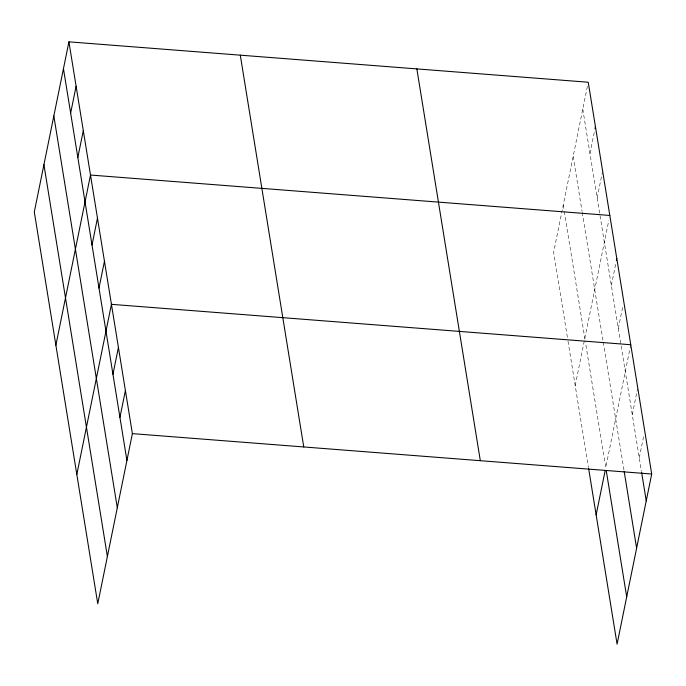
<?xml version="1.0" encoding="UTF-8"?>
<svg xmlns="http://www.w3.org/2000/svg" width="686" height="686" viewBox="0 0 686 686"><rect width="100%" height="100%" fill="white"/><g stroke="black" fill="none" stroke-linecap="round" stroke-linejoin="round"><path stroke-width="0.51" stroke-dasharray="3.43 2.57" d="M587.396 86.367L553.619 252.371L567.665 339.064M589.969 153.493L594.591 130.769M597.154 197.902L602.411 172.075M575.202 385.583L584.403 340.359M584.815 338.301L608.765 220.609M611.329 285.402L615.745 263.707M618.309 328.5L622.939 305.767M630.76 344.732L605.764 467.595L585.501 342.503M632.278 414.687L637.526 388.868M639.258 457.785L643.88 435.061M582.774 109.091L641.47 471.453M573.153 156.374L582.054 211.348M582.225 212.411L603.071 341.088M603.243 342.143L624.02 470.382M563.24 205.088L564.098 210.379M564.269 211.434L585.33 341.457M568.008 341.182L588.477 467.569"/><path stroke-width="1.03" d="M68.917 41.837L34.3 211.974L97.764 603.766L132.381 433.629L68.917 41.837L588.236 82.234L651.7 474.026L617.083 644.163L588.648 468.624M70.641 113.096L76.112 86.239M77.835 157.497L83.298 130.64M55.875 345.187L90.492 175.041L609.811 215.447M92.01 244.996L97.472 218.139M98.99 288.094L104.452 261.237M76.823 474.472L111.432 304.335L630.76 344.732M112.95 374.29L118.421 347.433M119.93 417.388L125.401 390.531M595.011 128.702L595.431 126.636M616.371 260.603L616.791 258.536M596.143 514.877L605.138 470.673M132.381 433.629L651.7 474.026M641.642 472.5L646.238 500.883M624.183 471.436L636.617 548.165M606.27 470.742L626.704 596.88M416.856 68.9L480.32 460.692M240.289 55.163L303.752 446.955M63.455 68.694L126.919 460.486M53.834 115.977L117.297 507.769M43.921 164.691L107.385 556.483"/></g></svg>
